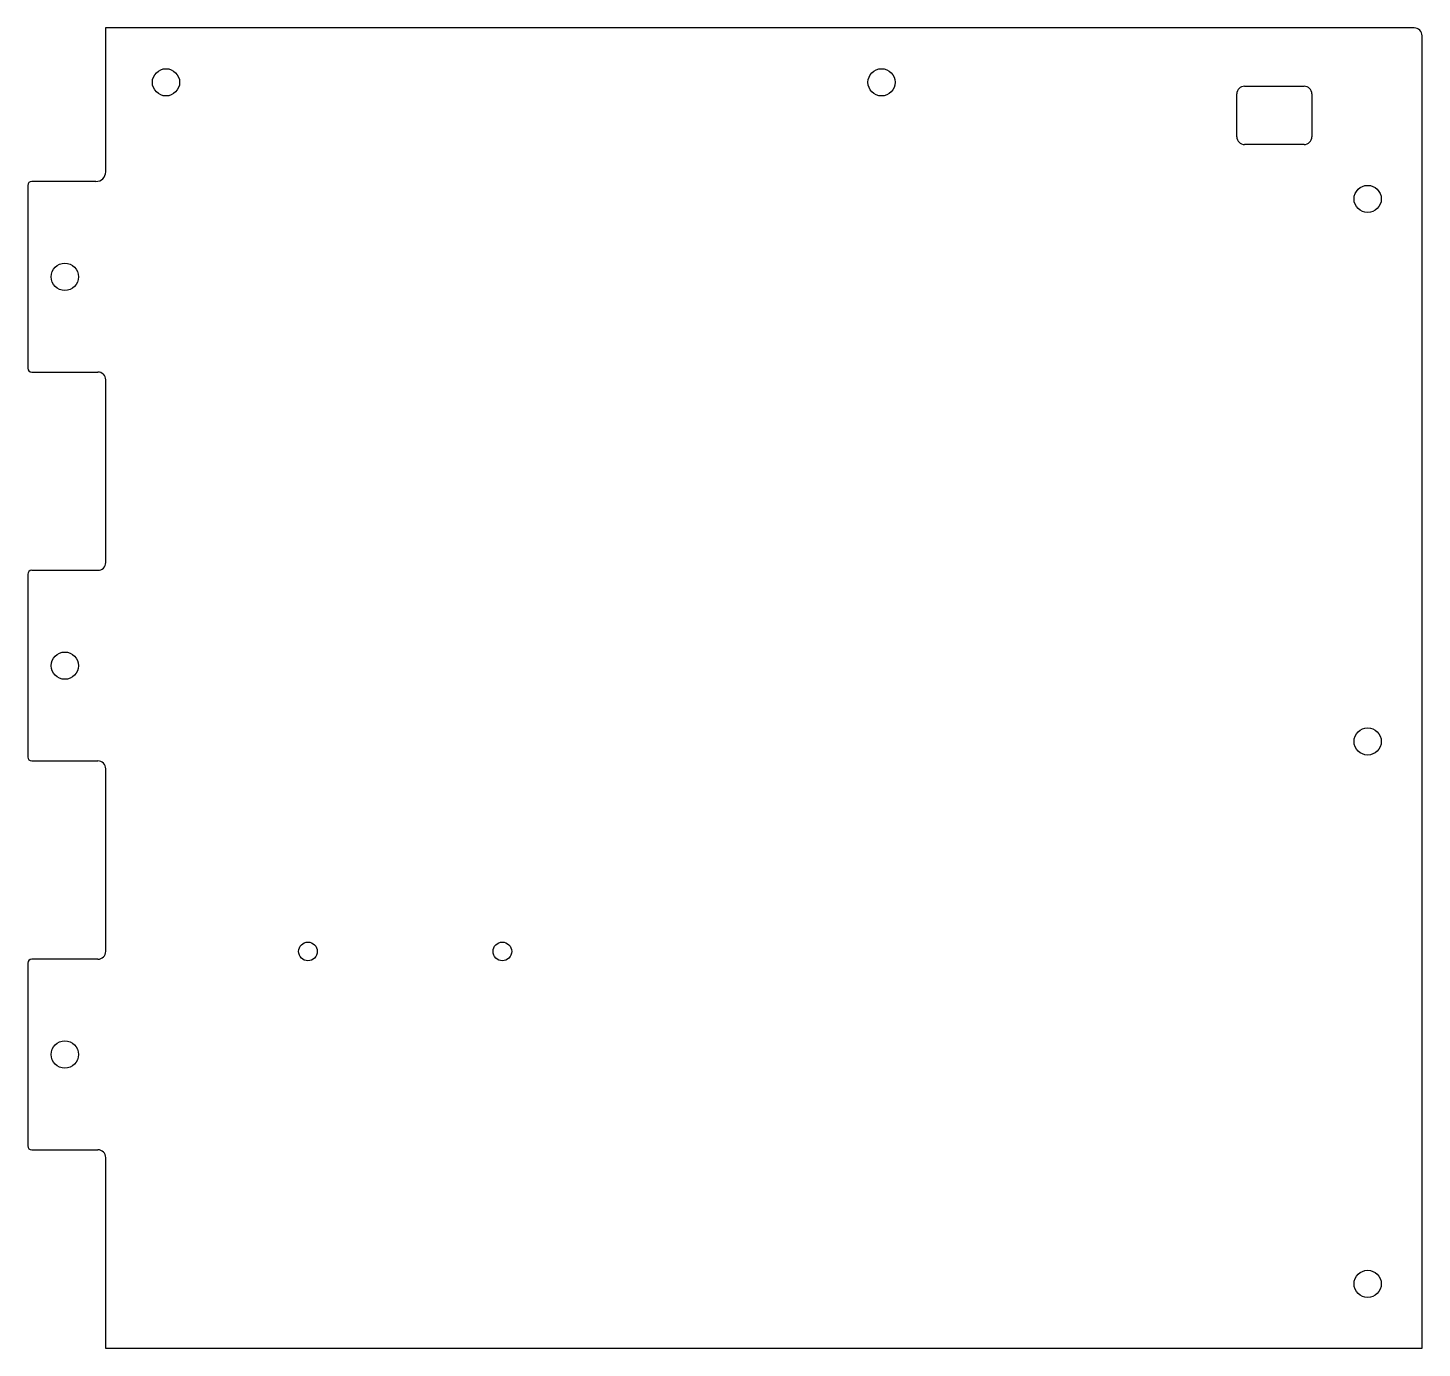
# Model space of a CAD drawing. Header units: inches. Extents: x -7.1 to 7.1, y -6.7 to 6.7.
import ezdxf

# ---------------------------------------------------------------- set-up
doc = ezdxf.new("R2010")
doc.units = ezdxf.units.IN
doc.layers.add('CUTOUTS', color=1, linetype='CONTINUOUS')
doc.layers.add('PERIMETER', color=5, linetype='CONTINUOUS')

msp = doc.modelspace()

# ---------------------------------------------------------------- linework, layer by layer
at = {"layer": 'CUTOUTS'}
for p, q in [((5.26, 6.093), (5.862, 6.093)), ((5.181, 5.581), (5.181, 6.014)), ((5.941, 6.014), (5.941, 5.581)), ((5.862, 5.502), (5.26, 5.502))]:
    msp.add_line(p, q, dxfattribs=at)
for centre, radius in [((-5.659, 6.132), 0.138), ((1.585, 6.132), 0.138), ((6.506, 4.951), 0.138), ((-6.683, 4.163), 0.138), ((-6.683, 0.226), 0.138), ((6.506, -0.541), 0.138), ((-4.222, -2.667), 0.0945), ((-2.254, -2.667), 0.0945), ((-6.683, -3.711), 0.138), ((6.506, -6.033), 0.138)]:
    msp.add_circle(centre, radius, dxfattribs=at)
for centre, start, end in [((5.26, 6.014), 90, 180), ((5.862, 6.014), 0, 90), ((5.26, 5.581), 180, 270), ((5.862, 5.581), -90, 0)]:
    msp.add_arc(centre, 0.0787, start, end, dxfattribs=at)
at = {"layer": 'PERIMETER'}
for p, q in [((6.978, 6.683), (-6.27, 6.683)), ((-6.27, 6.683), (-6.27, 5.226)), ((7.057, -6.683), (7.057, 6.604)), ((-7.057, 5.089), (-7.057, 3.238)), ((-6.368, 5.128), (-7.018, 5.128)), ((-7.018, 3.199), (-6.348, 3.199)), ((-6.27, 3.12), (-6.27, 1.27)), ((-7.057, 1.152), (-7.057, -0.699)), ((-6.348, 1.191), (-7.018, 1.191)), ((-7.018, -0.738), (-6.348, -0.738)), ((-6.27, -0.817), (-6.27, -2.667)), ((-7.057, -2.785), (-7.057, -4.636)), ((-6.348, -2.746), (-7.018, -2.746)), ((-7.018, -4.675), (-6.348, -4.675)), ((-6.27, -4.754), (-6.27, -6.683)), ((-6.27, -6.683), (7.057, -6.683))]:
    msp.add_line(p, q, dxfattribs=at)
for centre, radius, start, end in [((6.978, 6.604), 0.0787, 0, 90), ((-6.368, 5.226), 0.0984, -90, 0), ((-7.018, 5.089), 0.0394, 90, 180), ((-7.018, 3.238), 0.0394, 180, 270), ((-6.348, 3.12), 0.0787, 0, 90), ((-7.018, 1.152), 0.0394, 90, 180), ((-6.348, 1.27), 0.0787, -90, 0), ((-7.018, -0.699), 0.0394, 180, 270), ((-6.348, -0.817), 0.0787, 0, 90), ((-6.348, -2.667), 0.0787, -90, 0), ((-7.018, -2.785), 0.0394, 90, 180), ((-7.018, -4.636), 0.0394, 180, 270), ((-6.348, -4.754), 0.0787, 0, 90)]:
    msp.add_arc(centre, radius, start, end, dxfattribs=at)

doc.saveas('drawing.dxf')
